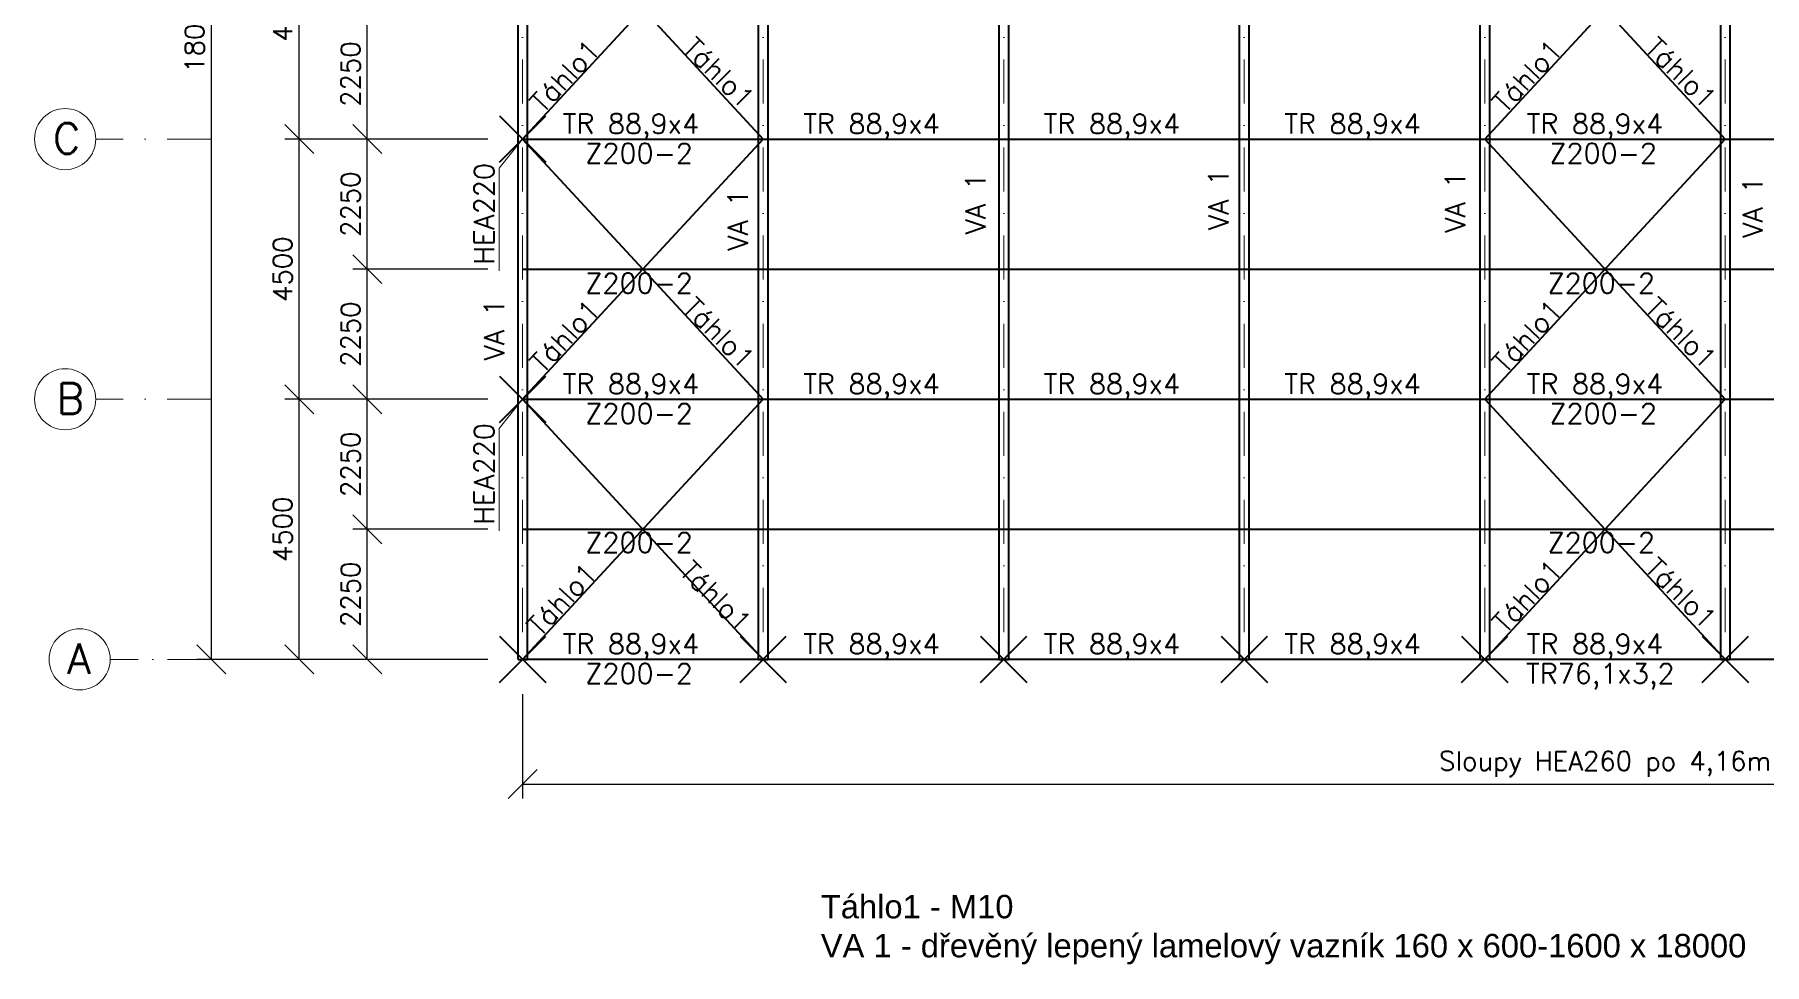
# Model space of a CAD drawing. Header units: millimetres. Extents: x -109904 to 256066, y -215550 to 75535.
# Drawn here: x -25606 to 4310, y 4063 to 20148 of the extents above; entities that cross this region are included whole.
import ezdxf

# ---------------------------------------------------------------- set-up
doc = ezdxf.new("R2010")
doc.units = ezdxf.units.MM
doc.header["$LTSCALE"] = 20
doc.linetypes.add('ČERCHOVANÁ', pattern=[25.4, 12.7, -6.35, 0, -6.35])
for name, color, linetype, lineweight in [('Kóty', 4, 'Continuous', 18), ('TENKÁ PLNÁ ČÁRA', 7, 'Continuous', 18), ('TENKÁ ČERCHOVANÁ ČÁRA', 60, 'ČERCHOVANÁ', 18), ('TLUSTÁ PLNÁ ČÁRA', 2, 'Continuous', 35), ('tlustá čára', 212, 'Continuous', 35), ('ztužidla plná', 104, 'Continuous', 35), ('šrafy', 7, 'Continuous', 13)]:
    doc.layers.add(name, color=color, linetype=linetype, lineweight=lineweight)
doc.styles.add('Romans', font='romans.shx')
doc.styles.get("Standard").update_dxf_attribs({"font": 'arial.ttf'})
doc.dimstyles.new('M 1-200', dxfattribs={"dimscale": 200, "dimtxt": 1.65, "dimasz": 2.5, "dimexe": 1.25, "dimexo": 3, "dimtad": 1, "dimtxsty": 'Romans', "dimblk": 'OBLIQUE', "dimcen": 2.5, "dimadec": 0, "dimazin": 0, "dimtfac": 1, "dimtmove": 0, "dimatfit": 3, "dimfxl": 1, "dimarcsym": 0})

# ---------------------------------------------------------------- blocks, each defined once
blk = doc.blocks.new('_Oblique')
at = {"color": 0, "linetype": 'ByBlock', "lineweight": -2}
blk.add_line((-0.5, -0.5), (0.5, 0.5), dxfattribs=at)
blk = doc.blocks.new('*D197')
at = {"layer": 'Defpoints', "color": 0, "transparency": 16777216}
for p in [(-22549, 27340), (-19244, 27340), (-17166, 9340)]:
    blk.add_point(p, dxfattribs=at)
at = {"layer": 'Kóty', "color": 0, "lineweight": -2, "transparency": 16777216}
for p, q in [((-19844, 27340), (-22799, 27340)), ((-22549, 9340), (-22549, 27340)), ((-17766, 9340), (-22799, 9340))]:
    blk.add_line(p, q, dxfattribs=at)
at = {"layer": 'Kóty', "color": 0, "lineweight": -2, "transparency": 16777216, "xscale": 500, "yscale": 500, "zscale": 500}
for p, rotation in [((-22549, 27340), 90), ((-22549, 9340), 270)]:
    blk.add_blockref('_Oblique', p, dxfattribs=dict(at, rotation=rotation))
at = {"layer": 'Kóty', "color": 0, "transparency": 16777216, "insert": (-22839, 20196), "char_height": 330, "attachment_point": 5, "rotation": 90, "style": 'Romans'}
blk.add_mtext('18000', dxfattribs=at)
blk = doc.blocks.new('*D208')
at = {"layer": 'Defpoints', "color": 0, "transparency": 16777216}
for p in [(-21028, 22840), (-19244, 22840), (-17166, 18340)]:
    blk.add_point(p, dxfattribs=at)
at = {"layer": 'Kóty', "color": 0, "lineweight": -2, "transparency": 16777216}
for p, q in [((-19844, 22840), (-21278, 22840)), ((-21028, 18340), (-21028, 22840)), ((-17766, 18340), (-21278, 18340))]:
    blk.add_line(p, q, dxfattribs=at)
at = {"layer": 'Kóty', "color": 0, "lineweight": -2, "transparency": 16777216, "xscale": 500, "yscale": 500, "zscale": 500}
for p, rotation in [((-21028, 22840), 90), ((-21028, 18340), 270)]:
    blk.add_blockref('_Oblique', p, dxfattribs=dict(at, rotation=rotation))
at = {"layer": 'Kóty', "color": 0, "transparency": 16777216, "insert": (-21318, 20590), "char_height": 330, "attachment_point": 5, "rotation": 90, "style": 'Romans'}
blk.add_mtext('4500', dxfattribs=at)
blk = doc.blocks.new('*D210')
at = {"layer": 'Defpoints', "color": 0, "transparency": 16777216}
for p in [(-19852, 20590), (-17166, 20590), (-17166, 18340)]:
    blk.add_point(p, dxfattribs=at)
at = {"layer": 'Kóty', "color": 0, "lineweight": -2, "transparency": 16777216}
for p, q in [((-17766, 20590), (-20102, 20590)), ((-19852, 18340), (-19852, 20590)), ((-17766, 18340), (-20102, 18340))]:
    blk.add_line(p, q, dxfattribs=at)
at = {"layer": 'Kóty', "color": 0, "lineweight": -2, "transparency": 16777216, "xscale": 500, "yscale": 500, "zscale": 500}
for p, rotation in [((-19852, 20590), 90), ((-19852, 18340), 270)]:
    blk.add_blockref('_Oblique', p, dxfattribs=dict(at, rotation=rotation))
at = {"layer": 'Kóty', "color": 0, "transparency": 16777216, "insert": (-20142, 19465), "char_height": 330, "attachment_point": 5, "rotation": 90, "style": 'Romans'}
blk.add_mtext('2250', dxfattribs=at)
blk = doc.blocks.new('*D211')
at = {"layer": 'Defpoints', "color": 0, "transparency": 16777216}
for p in [(-21028, 18340), (-19244, 18340), (-17166, 13840)]:
    blk.add_point(p, dxfattribs=at)
at = {"layer": 'Kóty', "color": 0, "lineweight": -2, "transparency": 16777216}
for p, q in [((-19844, 18340), (-21278, 18340)), ((-21028, 13840), (-21028, 18340)), ((-17766, 13840), (-21278, 13840))]:
    blk.add_line(p, q, dxfattribs=at)
at = {"layer": 'Kóty', "color": 0, "lineweight": -2, "transparency": 16777216, "xscale": 500, "yscale": 500, "zscale": 500}
for p, rotation in [((-21028, 18340), 90), ((-21028, 13840), 270)]:
    blk.add_blockref('_Oblique', p, dxfattribs=dict(at, rotation=rotation))
at = {"layer": 'Kóty', "color": 0, "transparency": 16777216, "insert": (-21318, 16090), "char_height": 330, "attachment_point": 5, "rotation": 90, "style": 'Romans'}
blk.add_mtext('4500', dxfattribs=at)
blk = doc.blocks.new('*D212')
at = {"layer": 'Defpoints', "color": 0, "transparency": 16777216}
for p in [(-19852, 18340), (-18068, 18340), (-17166, 16090)]:
    blk.add_point(p, dxfattribs=at)
at = {"layer": 'Kóty', "color": 0, "lineweight": -2, "transparency": 16777216}
for p, q in [((-18668, 18340), (-20102, 18340)), ((-19852, 16090), (-19852, 18340)), ((-17766, 16090), (-20102, 16090))]:
    blk.add_line(p, q, dxfattribs=at)
at = {"layer": 'Kóty', "color": 0, "lineweight": -2, "transparency": 16777216, "xscale": 500, "yscale": 500, "zscale": 500}
for p, rotation in [((-19852, 18340), 90), ((-19852, 16090), 270)]:
    blk.add_blockref('_Oblique', p, dxfattribs=dict(at, rotation=rotation))
at = {"layer": 'Kóty', "color": 0, "transparency": 16777216, "insert": (-20142, 17215), "char_height": 330, "attachment_point": 5, "rotation": 90, "style": 'Romans'}
blk.add_mtext('2250', dxfattribs=at)
blk = doc.blocks.new('*D213')
at = {"layer": 'Defpoints', "color": 0, "transparency": 16777216}
for p in [(-19852, 16090), (-17166, 16090), (-17166, 13840)]:
    blk.add_point(p, dxfattribs=at)
at = {"layer": 'Kóty', "color": 0, "lineweight": -2, "transparency": 16777216}
for p, q in [((-17766, 16090), (-20102, 16090)), ((-19852, 13840), (-19852, 16090)), ((-17766, 13840), (-20102, 13840))]:
    blk.add_line(p, q, dxfattribs=at)
at = {"layer": 'Kóty', "color": 0, "lineweight": -2, "transparency": 16777216, "xscale": 500, "yscale": 500, "zscale": 500}
for p, rotation in [((-19852, 16090), 90), ((-19852, 13840), 270)]:
    blk.add_blockref('_Oblique', p, dxfattribs=dict(at, rotation=rotation))
at = {"layer": 'Kóty', "color": 0, "transparency": 16777216, "insert": (-20142, 14965), "char_height": 330, "attachment_point": 5, "rotation": 90, "style": 'Romans'}
blk.add_mtext('2250', dxfattribs=at)
blk = doc.blocks.new('*D214')
at = {"layer": 'Defpoints', "color": 0, "transparency": 16777216}
for p in [(-21028, 13840), (-19244, 13840), (-17166, 9340)]:
    blk.add_point(p, dxfattribs=at)
at = {"layer": 'Kóty', "color": 0, "lineweight": -2, "transparency": 16777216}
for p, q in [((-19844, 13840), (-21278, 13840)), ((-21028, 9340), (-21028, 13840)), ((-17766, 9340), (-21278, 9340))]:
    blk.add_line(p, q, dxfattribs=at)
at = {"layer": 'Kóty', "color": 0, "lineweight": -2, "transparency": 16777216, "xscale": 500, "yscale": 500, "zscale": 500}
for p, rotation in [((-21028, 13840), 90), ((-21028, 9340), 270)]:
    blk.add_blockref('_Oblique', p, dxfattribs=dict(at, rotation=rotation))
at = {"layer": 'Kóty', "color": 0, "transparency": 16777216, "insert": (-21318, 11590), "char_height": 330, "attachment_point": 5, "rotation": 90, "style": 'Romans'}
blk.add_mtext('4500', dxfattribs=at)
blk = doc.blocks.new('*D215')
at = {"layer": 'Defpoints', "color": 0, "transparency": 16777216}
for p in [(-19852, 13840), (-18068, 13840), (-17166, 11590)]:
    blk.add_point(p, dxfattribs=at)
at = {"layer": 'Kóty', "color": 0, "lineweight": -2, "transparency": 16777216}
for p, q in [((-18668, 13840), (-20102, 13840)), ((-19852, 11590), (-19852, 13840)), ((-17766, 11590), (-20102, 11590))]:
    blk.add_line(p, q, dxfattribs=at)
at = {"layer": 'Kóty', "color": 0, "lineweight": -2, "transparency": 16777216, "xscale": 500, "yscale": 500, "zscale": 500}
for p, rotation in [((-19852, 13840), 90), ((-19852, 11590), 270)]:
    blk.add_blockref('_Oblique', p, dxfattribs=dict(at, rotation=rotation))
at = {"layer": 'Kóty', "color": 0, "transparency": 16777216, "insert": (-20142, 12715), "char_height": 330, "attachment_point": 5, "rotation": 90, "style": 'Romans'}
blk.add_mtext('2250', dxfattribs=at)
blk = doc.blocks.new('*D216')
at = {"layer": 'Defpoints', "color": 0, "transparency": 16777216}
for p in [(-19852, 11590), (-17166, 11590), (-17166, 9340)]:
    blk.add_point(p, dxfattribs=at)
at = {"layer": 'Kóty', "color": 0, "lineweight": -2, "transparency": 16777216}
for p, q in [((-17766, 11590), (-20102, 11590)), ((-19852, 9340), (-19852, 11590)), ((-17766, 9340), (-20102, 9340))]:
    blk.add_line(p, q, dxfattribs=at)
at = {"layer": 'Kóty', "color": 0, "lineweight": -2, "transparency": 16777216, "xscale": 500, "yscale": 500, "zscale": 500}
for p, rotation in [((-19852, 11590), 90), ((-19852, 9340), 270)]:
    blk.add_blockref('_Oblique', p, dxfattribs=dict(at, rotation=rotation))
at = {"layer": 'Kóty', "color": 0, "transparency": 16777216, "insert": (-20142, 10465), "char_height": 330, "attachment_point": 5, "rotation": 90, "style": 'Romans'}
blk.add_mtext('2250', dxfattribs=at)
blk = doc.blocks.new('*D217')
at = {"layer": 'Defpoints', "color": 0, "transparency": 16777216}
for p in [(-17166, 9340), (20274, 9340), (20274, 7183)]:
    blk.add_point(p, dxfattribs=at)
at = {"layer": 'Kóty', "color": 0, "lineweight": -2, "transparency": 16777216}
for p, q in [((-17166, 8740), (-17166, 6933)), ((20274, 8740), (20274, 6933)), ((-17166, 7183), (20274, 7183))]:
    blk.add_line(p, q, dxfattribs=at)
at = {"layer": 'Kóty', "color": 0, "lineweight": -2, "transparency": 16777216, "xscale": 500, "yscale": 500, "zscale": 500, "rotation": 180}
blk.add_blockref('_Oblique', (-17166, 7183), dxfattribs=at)
at = {"layer": 'Kóty', "color": 0, "lineweight": -2, "transparency": 16777216, "xscale": 500, "yscale": 500, "zscale": 500}
blk.add_blockref('_Oblique', (20274, 7183), dxfattribs=at)
at = {"layer": 'Kóty', "color": 0, "transparency": 16777216, "insert": (1554, 7528), "char_height": 330, "attachment_point": 5, "style": 'Romans'}
blk.add_mtext('Sloupy HEA260 po {\\Fromans|c238;4,16}m', dxfattribs=at)

msp = doc.modelspace()

# ---------------------------------------------------------------- linework, layer by layer
at = {"layer": 'TENKÁ ČERCHOVANÁ ČÁRA', "ltscale": 3}
for p, q in [((-17165.864, 27339.939), (-17165.864, 9339.939)), ((-13005.864, 27339.939), (-13005.864, 9339.939)), ((-8845.864, 27339.939), (-8845.864, 9339.939)), ((-4685.864, 27339.939), (-4685.864, 9339.939)), ((-525.864, 27339.939), (-525.864, 9339.939)), ((3634.136, 27339.939), (3634.136, 9339.939))]:
    msp.add_line(p, q, dxfattribs=at)
at = {"layer": 'TLUSTÁ PLNÁ ČÁRA'}
msp.add_line((20274.136, 9339.939), (-17165.864, 9339.939), dxfattribs=at)
at = {"layer": 'tlustá čára'}
for p, q in [((-17245.864, 9339.939), (-17245.864, 27339.939)), ((-17085.864, 27339.939), (-17085.864, 9339.939)), ((-13085.864, 9339.939), (-13085.864, 27339.939)), ((-12925.864, 27339.939), (-12925.864, 9339.939)), ((-8925.864, 9339.939), (-8925.864, 27339.939)), ((-8765.864, 27339.939), (-8765.864, 9339.939)), ((-4765.864, 9339.939), (-4765.864, 27339.939)), ((-4605.864, 27339.939), (-4605.864, 9339.939)), ((-605.864, 9339.939), (-605.864, 27339.939)), ((-445.864, 27339.939), (-445.864, 9339.939)), ((3554.136, 9339.939), (3554.136, 27339.939)), ((3714.136, 27339.939), (3714.136, 9339.939)), ((-17565.864, 17939.939), (-16765.864, 18739.939)), ((-17565.864, 18739.939), (-16765.864, 17939.939)), ((-17165.864, 18339.939), (20274.136, 18339.939)), ((-17165.864, 16089.939), (20274.136, 16089.939)), ((-17565.864, 13439.939), (-16765.864, 14239.939)), ((-17565.864, 14239.939), (-16765.864, 13439.939)), ((-17165.864, 13839.939), (20274.136, 13839.939)), ((-17165.864, 11589.939), (20274.136, 11589.939)), ((-17565.864, 8939.939), (-16765.864, 9739.939)), ((-17565.864, 9739.939), (-16765.864, 8939.939)), ((-17565.864, 8939.939), (-16765.864, 9739.939)), ((-17565.864, 9739.939), (-16765.864, 8939.939)), ((-13405.864, 8939.939), (-12605.864, 9739.939)), ((-13405.864, 9739.939), (-12605.864, 8939.939)), ((-13405.864, 8939.939), (-12605.864, 9739.939)), ((-13405.864, 9739.939), (-12605.864, 8939.939)), ((-9245.864, 8939.939), (-8445.864, 9739.939)), ((-9245.864, 9739.939), (-8445.864, 8939.939)), ((-9245.864, 8939.939), (-8445.864, 9739.939)), ((-9245.864, 9739.939), (-8445.864, 8939.939)), ((-5085.864, 8939.939), (-4285.864, 9739.939)), ((-5085.864, 9739.939), (-4285.864, 8939.939)), ((-5085.864, 8939.939), (-4285.864, 9739.939)), ((-5085.864, 9739.939), (-4285.864, 8939.939)), ((-925.864, 8939.939), (-125.864, 9739.939)), ((-925.864, 9739.939), (-125.864, 8939.939)), ((-925.864, 8939.939), (-125.864, 9739.939)), ((-925.864, 9739.939), (-125.864, 8939.939)), ((3234.136, 8939.939), (4034.136, 9739.939)), ((3234.136, 9739.939), (4034.136, 8939.939)), ((3234.136, 8939.939), (4034.136, 9739.939)), ((3234.136, 9739.939), (4034.136, 8939.939)), ((-17245.864, 9339.939), (-17085.864, 9339.939)), ((-13085.864, 9339.939), (-12925.864, 9339.939)), ((-8925.864, 9339.939), (-8765.864, 9339.939)), ((-4765.864, 9339.939), (-4605.864, 9339.939)), ((-605.864, 9339.939), (-445.864, 9339.939)), ((3554.136, 9339.939), (3714.136, 9339.939))]:
    msp.add_line(p, q, dxfattribs=at)
at = {"layer": 'ztužidla plná'}
for p, q in [((-17165.864, 22839.939), (-13005.864, 18339.939)), ((-17165.864, 18339.939), (-13005.864, 22839.939)), ((-525.864, 22839.939), (3634.136, 18339.939)), ((-525.864, 18339.939), (3634.136, 22839.939)), ((-17165.864, 18339.939), (-13005.864, 13839.939)), ((-17165.864, 13839.939), (-13005.864, 18339.939)), ((-525.864, 18339.939), (3634.136, 13839.939)), ((-525.864, 13839.939), (3634.136, 18339.939)), ((-17165.864, 13839.939), (-13005.864, 9339.939)), ((-17165.864, 9339.939), (-13005.864, 13839.939)), ((-525.864, 13839.939), (3634.136, 9339.939)), ((-525.864, 9339.939), (3634.136, 13839.939))]:
    msp.add_line(p, q, dxfattribs=at)
at = {"layer": 'šrafy', "linetype": 'ČERCHOVANÁ', "ltscale": 3}
for p, q in [((-22549.24, 18339.939), (-24549.24, 18339.939)), ((-22549.24, 13839.939), (-24549.24, 13839.939))]:
    msp.add_line(p, q, dxfattribs=at)
at = {"layer": 'šrafy'}
for p, q in [((-17570.551, 17835.75), (-17165.864, 18339.939)), ((-17570.551, 16061.543), (-17570.551, 17835.75)), ((-17570.551, 13335.75), (-17165.864, 13839.939)), ((-17570.551, 11561.543), (-17570.551, 13335.75))]:
    msp.add_line(p, q, dxfattribs=at)
at = {"layer": 'šrafy', "linetype": 'ČERCHOVANÁ', "ltscale": 2}
msp.add_line((-22799.24, 9339.939), (-24299.24, 9339.939), dxfattribs=at)
at = {"layer": 'šrafy'}
for centre in [(-25077.776, 18339.939), (-25077.776, 13839.939), (-24827.776, 9339.939)]:
    msp.add_circle(centre, 528.536, dxfattribs=at)

# ---------------------------------------------------------------- texts
at = {"layer": 'TENKÁ PLNÁ ČÁRA', "insert": (-12009.65, 5265.01), "char_height": 405.011579, "attachment_point": 1}
msp.add_mtext_dynamic_manual_height_columns('\\A1;{\\fArial|b0|i0|c238|p34;Táhlo1 - M10\\PVA 1 - dřevěný lepený lamelový }vazník 160 x {\\fArial|b0|i0|c238|p34;600}-1{\\fArial|b0|i0|c238|p34;6}00 x 1{\\fArial|b0|i0|c238|p34;8000}', width=17107.05063, gutter_width=50.626, heights=[5479.374], dxfattribs=at)
at = {"layer": 'šrafy', "char_height": 229.56093, "attachment_point": 1}
for s, insert, rotation in [('\\A1;{\\Fromans|c238;\\H1.5x;Táhlo1}', (-14182.17, 20132.572), 315.1109156), ('\\A1;{\\Fromans|c238;\\H1.5x;Táhlo1}', (2457.83, 20132.572), 315.1109156), ('\\A1;{\\Fromans|c238;\\H1.5x;Táhlo1}', (-17066.844, 19005.802), 46.8506489), ('\\A1;{\\Fromans|c238;\\H1.5x;Táhlo1}', (-426.844, 19005.802), 46.8506489), ('\\A1;{\\Fromans|c238;\\H1.5x;HEA220}', (-18004.289, 16170.081), 90), ('\\A1;{\\Fromans|c238;\\H1.5x;VA 1}', (-5305.164, 16768.284), 90), ('\\A1;{\\Fromans|c238;\\H1.5x;VA 1}', (-1209.236, 16723.641), 90), ('\\A1;{\\Fromans|c238;\\H1.5x;VA 1}', (-9505.353, 16693.878), 90), ('\\A1;{\\Fromans|c238;\\H1.5x;VA 1}', (3933.999, 16633.559), 90), ('\\A1;{\\Fromans|c238;\\H1.5x;VA 1}', (-13616.178, 16411.135), 90), ('\\A1;{\\Fromans|c238;\\H1.5x;Táhlo1}', (-14182.17, 15632.572), 315.1109156), ('\\A1;{\\Fromans|c238;\\H1.5x;Táhlo1}', (2457.83, 15632.572), 315.1109156), ('\\A1;{\\Fromans|c238;\\H1.5x;VA 1}', (-17831.68, 14511.893), 90), ('\\A1;{\\Fromans|c238;\\H1.5x;Táhlo1}', (-17066.844, 14505.802), 46.8506489), ('\\A1;{\\Fromans|c238;\\H1.5x;Táhlo1}', (-426.844, 14505.802), 46.8506489), ('\\A1;{\\Fromans|c238;\\H1.5x;HEA220}', (-18004.289, 11670.081), 90), ('\\A1;{\\Fromans|c238;\\H1.5x;Táhlo1}', (2457.83, 11132.572), 315.1109156), ('\\A1;{\\Fromans|c238;\\H1.5x;Táhlo1}', (-17118.494, 9949.931), 46.8506489), ('\\A1;{\\Fromans|c238;\\H1.5x;Táhlo1}', (-14233.82, 11076.701), 315.1109156), ('\\A1;{\\Fromans|c238;\\H1.5x;Táhlo1}', (-426.844, 10005.802), 46.8506489)]:
    msp.add_mtext_dynamic_manual_height_columns(s, width=8123.42907, gutter_width=14.348, heights=[4633.313], dxfattribs=dict(at, insert=insert, rotation=rotation))
at = {"layer": 'šrafy', "attachment_point": 1}
for s, width, gutter_width, heights, insert, char_height in [('{\\Fromans|c238;C}', 3051.14647, 44.045, [0], (-25290.867, 18616.446), 528.53605), ('\\A1;{\\Fromans|c238;\\H1.5x;TR 88,9x4}', 8123.42907, 14.348, [4633.313], (-16473.281, 18778.915), 229.56093), ('\\A1;{\\Fromans|c238;\\H1.5x;TR 88,9x4}', 8123.42907, 14.348, [4633.313], (-12313.281, 18778.915), 229.56093), ('\\A1;{\\Fromans|c238;\\H1.5x;TR 88,9x4}', 8123.42907, 14.348, [4633.313], (-8153.281, 18778.915), 229.56093), ('\\A1;{\\Fromans|c238;\\H1.5x;TR 88,9x4}', 8123.42907, 14.348, [4633.313], (-3993.281, 18778.915), 229.56093), ('\\A1;{\\Fromans|c238;\\H1.5x;TR 88,9x4}', 8123.42907, 14.348, [4633.313], (200.067, 18778.915), 229.56093), ('\\A1;{\\Fromans|c238;\\H1.5x;Z200-2}', 8123.42907, 14.348, [4633.313], (-16081.138, 18266.858), 229.56093), ('\\A1;{\\Fromans|c238;\\H1.5x;Z200-2}', 8123.42907, 14.348, [4633.313], (592.211, 18266.858), 229.56093), ('\\A1;{\\Fromans|c238;\\H1.5x;Z200-2}', 8123.42907, 14.348, [4633.313], (-16081.138, 16021.973), 229.56093), ('\\A1;{\\Fromans|c238;\\H1.5x;Z200-2}', 8123.42907, 14.348, [4633.313], (558.862, 16021.973), 229.56093), ('{\\Fromans|c238;B}', 3051.14647, 44.045, [0], (-25228.454, 14116.446), 528.53605), ('\\A1;{\\Fromans|c238;\\H1.5x;TR 88,9x4}', 8123.42907, 14.348, [4633.313], (-16473.281, 14278.915), 229.56093), ('\\A1;{\\Fromans|c238;\\H1.5x;TR 88,9x4}', 8123.42907, 14.348, [4633.313], (-12313.281, 14278.915), 229.56093), ('\\A1;{\\Fromans|c238;\\H1.5x;TR 88,9x4}', 8123.42907, 14.348, [4633.313], (-8153.281, 14278.915), 229.56093), ('\\A1;{\\Fromans|c238;\\H1.5x;TR 88,9x4}', 8123.42907, 14.348, [4633.313], (-3993.281, 14278.915), 229.56093), ('\\A1;{\\Fromans|c238;\\H1.5x;TR 88,9x4}', 8123.42907, 14.348, [4633.313], (200.067, 14278.915), 229.56093), ('\\A1;{\\Fromans|c238;\\H1.5x;Z200-2}', 8123.42907, 14.348, [4633.313], (-16081.138, 13766.858), 229.56093), ('\\A1;{\\Fromans|c238;\\H1.5x;Z200-2}', 8123.42907, 14.348, [4633.313], (592.211, 13766.858), 229.56093), ('\\A1;{\\Fromans|c238;\\H1.5x;Z200-2}', 8123.42907, 14.348, [4633.313], (-16081.138, 11534.068), 229.56093), ('\\A1;{\\Fromans|c238;\\H1.5x;Z200-2}', 8123.42907, 14.348, [4633.313], (558.862, 11534.068), 229.56093), ('{\\Fromans|c238;A}', 3051.14647, 44.045, [0], (-25040.867, 9616.446), 528.53605), ('\\A1;{\\Fromans|c238;\\H1.5x;TR 88,9x4}', 8123.42907, 14.348, [4633.313], (-16473.281, 9778.915), 229.56093), ('\\A1;{\\Fromans|c238;\\H1.5x;TR 88,9x4}', 8123.42907, 14.348, [4633.313], (-12313.281, 9778.915), 229.56093), ('\\A1;{\\Fromans|c238;\\H1.5x;TR 88,9x4}', 8123.42907, 14.348, [4633.313], (-8153.281, 9778.915), 229.56093), ('\\A1;{\\Fromans|c238;\\H1.5x;TR 88,9x4}', 8123.42907, 14.348, [4633.313], (-3993.281, 9778.915), 229.56093), ('\\A1;{\\Fromans|c238;\\H1.5x;TR 88,9x4}', 8123.42907, 14.348, [4633.313], (200.067, 9778.915), 229.56093), ('\\A1;{\\Fromans|c238;\\H1.5x;Z200-2}', 8123.42907, 14.348, [4633.313], (-16081.138, 9266.858), 229.56093), ('\\A1;{\\Fromans|c238;\\H1.5x;TR76,1x3,2}', 8123.42907, 14.348, [4633.313], (187.991, 9266.858), 229.56093)]:
    msp.add_mtext_dynamic_manual_height_columns(s, width=width, gutter_width=gutter_width, heights=heights, dxfattribs=dict(at, insert=insert, char_height=char_height))

# ---------------------------------------------------------------- dimensions: what is measured, and where the dimension line sits
at = {"layer": 'Kóty'}
dim = msp.add_linear_dim(base=(-22549.24, 27339.939), p1=(-17165.864, 9339.939), p2=(-19243.656, 27339.939), angle=90, dimstyle='M 1-200', dxfattribs=at)
dim.commit()
dim.dimension.update_dxf_attribs({"geometry": '*D197', "text_midpoint": (-22549.24, 20196.451), "dimtype": 160})
for base, p1, p2, picture, middle in [((-21027.758, 22839.939), (-17165.864, 18339.939), (-19243.656, 22839.939), '*D208', (-21317.758, 20589.939)), ((-19852.28, 20589.939), (-17165.864, 18339.939), (-17165.864, 20589.939), '*D210', (-20142.28, 19464.939)), ((-21027.758, 18339.939), (-17165.864, 13839.939), (-19243.656, 18339.939), '*D211', (-21317.758, 16089.939)), ((-19852.28, 18339.939), (-17165.864, 16089.939), (-18068.178, 18339.939), '*D212', (-20142.28, 17214.939)), ((-19852.28, 16089.939), (-17165.864, 13839.939), (-17165.864, 16089.939), '*D213', (-20142.28, 14964.939)), ((-21027.758, 13839.939), (-17165.864, 9339.939), (-19243.656, 13839.939), '*D214', (-21317.758, 11589.939)), ((-19852.28, 13839.939), (-17165.864, 11589.939), (-18068.178, 13839.939), '*D215', (-20142.28, 12714.939)), ((-19852.28, 11589.939), (-17165.864, 9339.939), (-17165.864, 11589.939), '*D216', (-20142.28, 10464.939))]:
    dim = msp.add_linear_dim(base=base, p1=p1, p2=p2, angle=90, dimstyle='M 1-200', override={"dimtmove": 1}, dxfattribs=at)
    dim.commit()
    dim.dimension.update_dxf_attribs({"geometry": picture, "text_midpoint": middle})
dim = msp.add_linear_dim(base=(20274.136, 7183.334), p1=(-17165.864, 9339.939), p2=(20274.136, 9339.939), text='Sloupy HEA260 po {\\Fromans|c238;4,16}m', dimstyle='M 1-200', dxfattribs=at)
dim.commit()
dim.dimension.update_dxf_attribs({"geometry": '*D217', "text_midpoint": (1554.136, 7528.334)})

doc.saveas('drawing.dxf')
